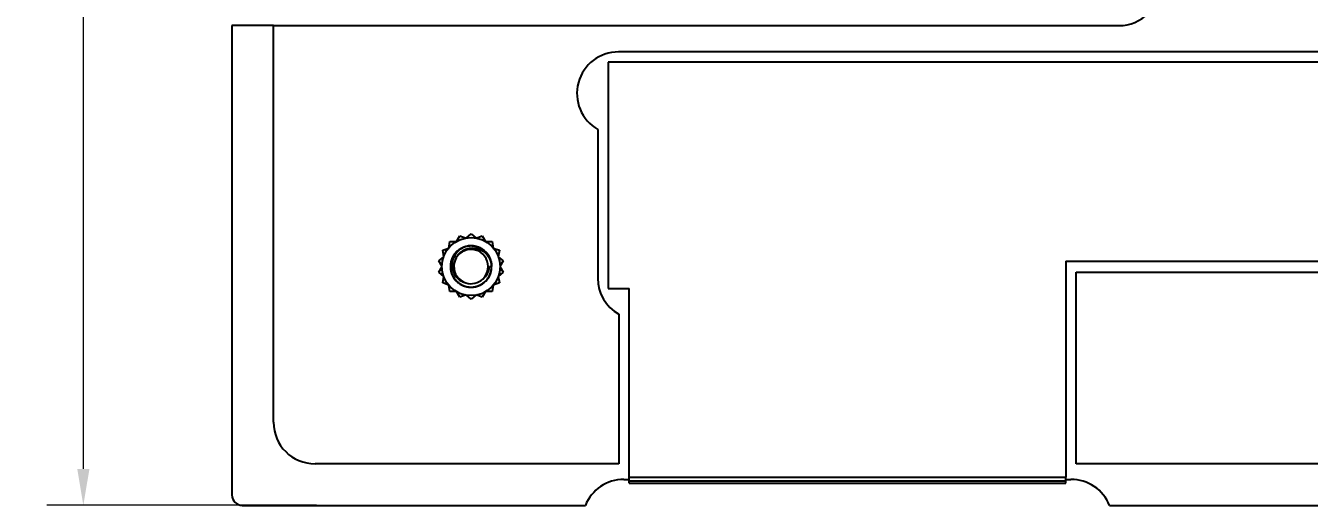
# Model space of a CAD drawing. Header units: millimetres. Extents: x -17 to 297, y -6 to 233.
# Drawn here: x -16.9 to 106.5, y -5.8 to 40.4 of the extents above; entities that cross this region are included whole.
import ezdxf

# ---------------------------------------------------------------- set-up
doc = ezdxf.new("R2010")
doc.units = ezdxf.units.MM
doc.header["$MEASUREMENT"] = 0
doc.layers.add('图层0000', color=7, linetype='Continuous', lineweight=25)
doc.dimstyles.new('线性样式 (GB)', dxfattribs={"dimtxt": 3.5, "dimasz": 3.5, "dimexe": 3.5, "dimexo": 0.5, "dimgap": 1.5, "dimtad": 1, "dimdsep": 46, "dimcen": -2.127267, "dimclrd": 7, "dimclre": 7, "dimclrt": 256, "dimadec": 0, "dimazin": 0, "dimtfac": 0.7, "dimtmove": 0, "dimatfit": 1, "dimfxl": 1, "dimfrac": 2, "dimtolj": 1, "dimtzin": 0, "dimlwd": 18, "dimlwe": 18, "dimarcsym": 0})

# ---------------------------------------------------------------- blocks, each defined once
blk = doc.blocks.new('*D4')
at = {"layer": 'Defpoints', "color": 0}
for p in [(13.1, 215.83), (-11.39, -5.82), (11.53, -5.82)]:
    blk.add_point(p, dxfattribs=at)
at = {"layer": '图层0000', "color": 7, "linetype": 'Continuous', "lineweight": 18}
for p, q in [((12.6, 215.83), (-14.89, 215.83)), ((-11.39, 212.33), (-11.39, -2.32)), ((11.03, -5.82), (-14.89, -5.82))]:
    blk.add_line(p, q, dxfattribs=at)
at = {"layer": '图层0000', "color": 7}
for points in [[(-10.8, 212.33), (-11.97, 212.33), (-11.39, 215.83)], [(-11.97, -2.32), (-10.8, -2.32), (-11.39, -5.82)]]:
    blk.add_solid(points, dxfattribs=at)
at = {"layer": '图层0000', "lineweight": -3, "insert": (-14.64, 105), "char_height": 3.5, "attachment_point": 5, "rotation": 90}
blk.add_mtext('\\A1;\\T1.05000001192093;\\W1;\\FSimSun;221.65', dxfattribs=at)

msp = doc.modelspace()

# ---------------------------------------------------------------- linework, layer by layer
at = {"layer": '图层0000', "color": 7, "linetype": 'Continuous', "lineweight": 25}
for p, q in [((2.902, 40.377), (2.902, -4.825)), ((6.902, 40.377), (2.902, 40.377)), ((6.902, 2.175), (6.902, 40.377)), ((6.902, 40.377), (88.202, 40.377)), ((198.667, 37.85), (40.085, 37.85)), ((39.085, 36.85), (39.085, 15.054)), ((205.662, 36.85), (39.085, 36.85)), ((38.085, 30.386), (38.085, 16.054)), ((24.514, 19.58), (24.825, 20.135)), ((24.825, 20.135), (25.42, 19.909)), ((25.42, 19.909), (25.902, 20.325)), ((25.902, 20.325), (26.384, 19.909)), ((26.384, 19.909), (26.98, 20.135)), ((26.98, 20.135), (27.29, 19.58)), ((23.174, 18.75), (23.775, 18.96)), ((23.293, 18.125), (23.174, 18.75)), ((23.775, 18.96), (23.877, 19.588)), ((23.877, 19.588), (24.514, 19.58)), ((25.193, 19.045), (25.199, 19.028)), ((27.29, 19.58), (27.927, 19.588)), ((27.927, 19.588), (28.029, 18.96)), ((28.029, 18.96), (28.63, 18.75)), ((28.63, 18.75), (28.511, 18.125)), ((22.8, 17.722), (23.293, 18.125)), ((23.126, 17.175), (22.8, 17.722)), ((27.867, 17.438), (27.885, 17.44)), ((28.511, 18.125), (29.004, 17.722)), ((29.004, 17.722), (28.679, 17.175)), ((83.102, 17.704), (142.502, 17.704)), ((83.102, 17.704), (83.102, -3.112)), ((22.8, 16.628), (23.126, 17.175)), ((23.293, 16.225), (22.8, 16.628)), ((23.174, 15.6), (23.293, 16.225)), ((27.661, 17.175), (27.902, 17.175)), ((29.004, 16.628), (28.511, 16.225)), ((28.511, 16.225), (28.63, 15.6)), ((28.679, 17.175), (29.004, 16.628)), ((84.102, -1.825), (84.102, 16.625)), ((84.102, 16.625), (141.502, 16.625)), ((23.775, 15.39), (23.174, 15.6)), ((23.877, 14.762), (23.775, 15.39)), ((28.029, 15.39), (27.927, 14.762)), ((28.63, 15.6), (28.029, 15.39)), ((39.085, 15.054), (41.102, 15.054)), ((41.102, -3.112), (41.102, 15.054)), ((24.514, 14.77), (23.877, 14.762)), ((24.825, 14.215), (24.514, 14.77)), ((25.42, 14.441), (24.825, 14.215)), ((25.902, 14.025), (25.42, 14.441)), ((26.384, 14.441), (25.902, 14.025)), ((26.98, 14.215), (26.384, 14.441)), ((27.29, 14.77), (26.98, 14.215)), ((27.927, 14.762), (27.29, 14.77)), ((40.102, 12.58), (40.102, -1.825)), ((40.102, -1.825), (10.902, -1.825)), ((141.502, -1.825), (84.102, -1.825)), ((40.602, -3.325), (41.102, -3.325)), ((41.102, -3.464), (41.102, -3.112)), ((41.102, -3.112), (83.102, -3.112)), ((41.102, -3.687), (41.102, -3.464)), ((41.102, -3.464), (83.102, -3.464)), ((41.102, -3.687), (83.102, -3.687)), ((83.102, -3.464), (83.102, -3.112)), ((83.102, -3.325), (83.602, -3.325)), ((83.102, -3.687), (83.102, -3.464)), ((3.902, -5.825), (36.894, -5.825)), ((87.31, -5.825), (138.315, -5.825))]:
    msp.add_line(p, q, dxfattribs=at)
msp.add_circle((25.902, 17.175), 2.8, dxfattribs=at)
for centre, radius, start, end in [((88.202, 44.377), 4, 270, 0), ((40.085, 33.85), 4, 90, 240), ((25.902, 17.175), 1.65, 313.32502, 252.40498), ((25.902, 17.175), 2, 0, 110.78469), ((25.968, 17.295), 1.698, 308.9351, 355.94152), ((42.085, 16.054), 4, 180, 240.28818), ((25.902, 17.175), 1.65, 252.40878, 283.0153), ((25.902, 17.175), 1.65, 283.02292, 313.32119), ((10.902, 2.175), 4, 180, 270), ((40.602, -7.325), 4, 90, 157.97569), ((83.602, -7.325), 4, 22.02431, 90), ((3.902, -4.825), 1, 180, 270)]:
    msp.add_arc(centre, radius, start, end, dxfattribs=at)
msp.add_rational_spline([(27.867, 17.438), (27.6, 19.434), (25.693, 19.928), (24.418, 18.489), (22.98, 16.866), (23.988, 14.946), (26.141, 15.207), (28.294, 15.469), (28.813, 17.574), (27.028, 18.806), (25.243, 20.038), (23.459, 18.806), (23.978, 16.701), (24.497, 14.595), (26.65, 14.333), (27.657, 16.254), (28.665, 18.174), (27.227, 19.798), (25.199, 19.028), (23.171, 18.259), (23.171, 16.091), (25.199, 15.322), (27.227, 14.552), (28.665, 16.176), (27.657, 18.096), (26.65, 20.017), (24.497, 19.755), (23.978, 17.649), (23.459, 15.544), (25.243, 14.312), (27.028, 15.544), (28.813, 16.776), (28.294, 18.881), (26.141, 19.143), (25.835, 19.18), (25.513, 19.148), (25.199, 19.028)], [0.9181591269, 0.571728005738, 0.599008296771, 1, 0.569736591362, 0.569736591362, 1, 0.569736591362, 0.569736591362, 1, 0.569736591362, 0.569736591362, 1, 0.569736591362, 0.569736591362, 1, 0.569736591362, 0.569736591362, 1, 0.569736591362, 0.569736591362, 1, 0.569736591362, 0.569736591362, 1, 0.569736591362, 0.569736591362, 1, 0.569736591362, 0.569736591362, 1, 0.569736591362, 0.569736591362, 1, 0.903021827205, 0.827901813411, 0.77463995862], degree=3, knots=[0.1644069, 0.1644069, 0.1644069, 0.1644069, 2.4166097, 2.4166097, 2.4166097, 4.8332195, 4.8332195, 4.8332195, 7.2498292, 7.2498292, 7.2498292, 9.6664389, 9.6664389, 9.6664389, 12.0830487, 12.0830487, 12.0830487, 14.4996584, 14.4996584, 14.4996584, 16.9162681, 16.9162681, 16.9162681, 19.3328779, 19.3328779, 19.3328779, 21.7494876, 21.7494876, 21.7494876, 24.1660973, 24.1660973, 24.1660973, 26.5827071, 26.5827071, 26.5827071, 27.1273929, 27.1273929, 27.1273929, 27.1273929], dxfattribs=at)
for points, knots in [([(25.199, 19.028), (24.859, 18.872), (24.566, 18.618), (23.993, 17.707), (23.977, 16.947), (24.512, 16.104), (24.844, 15.792), (25.26, 15.635), (25.403, 15.602)], [0, 0, 0, 0, 0.8584812, 0.8584812, 2.471723, 2.471723, 3.1383896, 3.471723, 3.471723, 3.471723, 3.471723]), ([(24.484, 18.019), (24.565, 18.182), (24.888, 18.634), (25.396, 18.888), (26.501, 19.065), (27.232, 18.706), (27.739, 17.873), (27.822, 17.659), (27.867, 17.438)], [0, 0, 0, 0, 0.3333333, 1, 1, 2.3798833, 2.3798833, 2.7961352, 2.7961352, 2.7961352, 2.7961352])]:
    msp.add_open_spline(points, degree=3, knots=knots, dxfattribs=at)

# ---------------------------------------------------------------- dimensions: what is measured, and where the dimension line sits
at = {"layer": '图层0000', "color": 7, "linetype": 'Continuous', "lineweight": -3}
dim = msp.add_linear_dim(base=(-11.387, -5.825), p1=(13.104, 215.825), p2=(11.534, -5.825), angle=270, text='\\T1.05000001192093;\\W1;\\FSimSun;<>', dimstyle='线性样式 (GB)', override={"dimscale": 1, "dimtxt": 3.5, "dimasz": 3.5, "dimexe": 3.5, "dimexo": 0.5, "dimgap": 1.5, "dimtad": 1, "dimtih": 0, "dimtoh": 0, "dimdec": 2, "dimlfac": 1, "dimrnd": 0, "dimzin": 8, "dimdsep": 46, "dimlunit": 2, "dimpost": '<>', "dimtxsty": 'Standard', "dimsah": 0, "dimtsz": 0, "dimcen": -2.127267, "dimdle": 0, "dimse1": 0, "dimse2": 0, "dimsd1": 0, "dimsd2": 0, "dimclrd": 7, "dimclre": 7, "dimclrt": 256, "dimaunit": 0, "dimadec": 0, "dimazin": 2, "dimtol": 0, "dimlim": 0, "dimtp": 0, "dimtm": 0, "dimtfac": 0.7, "dimtdec": 2, "dimtix": 0, "dimtofl": 1, "dimtmove": 0, "dimatfit": 1, "dimfrac": 2, "dimtzin": 0, "dimlwd": 18, "dimlwe": 18}, dxfattribs=at)
dim.commit()
dim.dimension.update_dxf_attribs({"geometry": '*D4', "text_midpoint": (-11.387, 105), "dimtype": 160})

doc.saveas('drawing.dxf')
